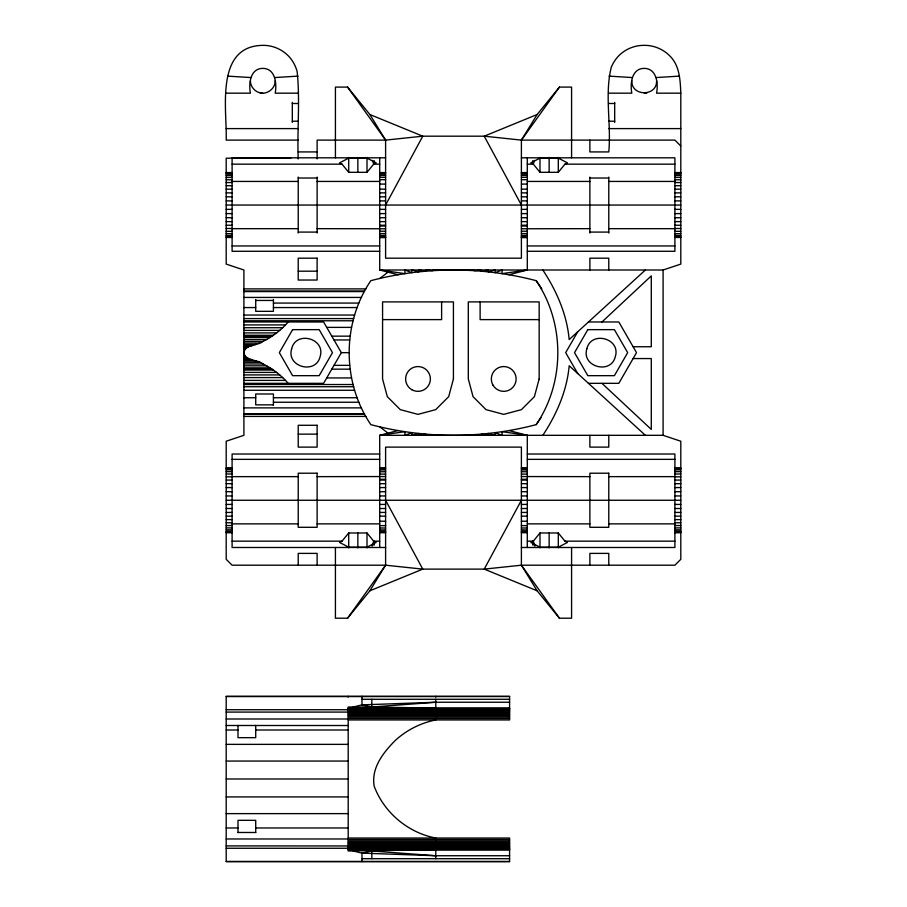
<?xml version="1.0" encoding="UTF-8"?>
<svg xmlns="http://www.w3.org/2000/svg" width="907" height="907" viewBox="0 0 907 907"><rect width="100%" height="100%" fill="white"/><g stroke="black" fill="none" stroke-linecap="round" stroke-linejoin="round"><path stroke-width="1.36" d="M589.879 140.109L589.879 151.923L608.778 151.923C611.409 123.953 604.436 94.555 611.307 67.129C613.121 62.821 615.717 58.898 618.971 55.542C625.603 48.967 634.855 45.225 644.197 45.35C653.539 45.225 662.802 48.967 669.423 55.542C679.683 65.179 680.25 80.099 680.806 93.172L680.806 264.096L663.096 270.003L379.704 270.003L379.704 157.818M541.014 417.673L536.162 424.646C482.252 438.829 424.748 438.829 370.838 424.646C341.973 382.3 341.973 323.017 370.838 280.671C424.748 266.488 482.252 266.488 536.162 280.671L541.819 288.8M372.505 160.426L373.673 164.156L376.156 162.863L367.006 158.124L348.707 158.124L339.547 162.863L342.03 164.156L348.707 172.319L367.006 172.319L373.673 164.156L373.888 161.367M532.999 545.334L533.327 541.162L539.994 532.987L558.293 532.987L564.97 541.162L567.453 542.443L558.293 547.182L539.994 547.182L530.844 542.443L533.327 541.162L534.881 546.127M298.222 140.109L226.194 140.109C227.238 110.495 214.415 46.03 262.803 45.35C273.71 45.169 284.469 50.384 291.09 59.057C293.868 62.81 295.92 67.039 297.145 71.551C300.172 100.45 297.054 129.871 298.222 158.906M226.194 93.172L250.4 93.172C248.631 83.75 250.162 68.422 262.803 68.376C275.433 68.422 276.964 83.75 275.195 93.172L298.222 93.172M275.195 80.78C275.32 88.501 267.69 94.26 260.264 93.172M288.188 321.974C281.227 330.001 272.656 336.599 263.155 341.338C257.554 346.134 245.253 343.866 243.904 352.653C245.253 361.451 257.554 359.172 263.155 363.979C272.656 368.718 281.227 375.317 288.188 383.332M608.778 93.172L631.805 93.172C630.036 83.75 631.567 68.422 644.197 68.376C656.838 68.422 658.369 83.75 656.6 93.172L680.806 93.172M656.6 80.78C657.201 96.698 631.204 96.698 631.805 80.78M372.119 546.127L373.673 541.162L367.006 532.987L348.707 532.987L342.03 541.162L339.547 542.443L348.707 547.182L367.006 547.182L376.156 542.443L373.673 541.162L374.001 545.334M533.112 161.367L533.327 164.156L530.844 162.863L539.994 158.124L558.293 158.124L567.453 162.863L564.97 164.156L558.293 172.319L539.994 172.319L533.327 164.156L534.495 160.426M385.6 205.05L422.764 136.186L484.236 136.186L521.4 140.109L674.899 140.109L680.806 146.016M521.4 500.256L484.236 569.12L422.764 569.12L385.6 565.197L232.101 565.197L226.194 559.302L226.194 441.221L243.904 435.315L243.904 270.003L226.194 264.096L226.194 158.203L291.136 157.818M243.904 321.974L323.606 321.974L341.327 352.653L323.606 383.332L243.904 383.332M577.736 331.758L565.673 352.653L577.736 373.548M542.84 435.315C556.603 414.408 566.932 390.872 569.177 365.736L645.387 435.315M536.162 424.646C565.027 382.3 565.027 323.017 536.162 280.671M335.42 157.818L335.42 87.095L347.562 87.095L369.875 114.52L385.6 140.109L385.6 258.189L521.4 258.189L521.4 140.109L537.125 114.52L559.438 87.095L571.58 87.095L571.58 157.818M335.42 547.488L335.42 618.211L347.562 618.211L369.875 590.797L385.6 565.197L385.6 447.117L521.4 447.117L521.4 565.197L537.125 590.797L559.438 618.211L571.58 618.211L571.58 547.488M559.438 87.095L521.4 140.109M347.562 618.211L385.6 565.197M601.953 321.974L651.283 275.898L651.283 346.746L633.12 346.746M645.387 270.003L569.177 339.581C566.932 314.446 556.603 290.898 542.84 270.003M379.704 278.54L388.015 272.157M537.125 114.52L484.236 136.186L521.4 205.05M369.875 590.797L422.764 569.12L385.6 500.256M508.94 274.753L527.296 270.003L527.296 157.818M398.06 430.553L379.704 435.315L379.704 547.488M527.296 270.003L502.07 273.642L502.07 270.003L495.177 272.678L495.177 270.003L488.261 271.862L488.261 270.003L481.322 271.193L481.322 270.003L474.384 270.671L474.384 270.003L467.422 270.003M317.121 158.906L317.121 140.109L385.6 140.109L422.764 136.186L369.875 114.52M439.578 435.315L432.616 435.315L432.616 434.646L425.678 435.315L425.678 434.124L418.739 435.315L418.739 433.455L411.823 435.315L411.823 432.639L404.93 435.315L404.93 431.664L379.704 435.315L663.096 435.315L680.806 441.221L680.806 559.302L674.899 565.197L521.4 565.197L484.236 569.12L537.125 590.797M509.587 702.245L435.791 702.245L371.813 707.007L348.197 707.007L348.197 850.981L435.791 849.836M274.776 77.56L297.995 76.12M656.18 77.56L679.388 76.12M435.791 702.245L361.984 704.875L353.129 707.007L353.129 708.14M644.197 93.172L646.736 93.172M292.315 103.5L298.222 103.5M608.778 103.5L614.685 103.5M292.315 121.221L298.222 121.221M608.778 121.221L614.685 121.221M226.194 128.601L298.222 128.601M608.778 128.601L680.806 128.601M298.222 151.923L317.121 151.923M385.6 157.818L232.101 157.818L232.101 251.284L379.704 251.284M521.4 157.818L674.899 157.818L674.899 251.284L527.296 251.284M232.101 164.156L342.03 164.156M373.673 164.156L379.704 164.156M527.296 164.156L533.327 164.156M564.97 164.156L674.899 164.156M226.194 172.579L232.101 172.579M379.704 172.579L385.6 172.579M521.4 172.579L527.296 172.579M674.899 172.579L680.806 172.579M226.194 173.044L232.101 173.044M379.704 173.01L385.6 173.01M521.4 173.01L527.296 173.01M674.899 173.044L680.806 173.044M226.194 174.019L232.101 174.019M379.704 173.951L385.6 173.951M521.4 173.951L527.296 173.951M674.899 174.019L680.806 174.019M379.704 175.391L385.6 175.391M521.4 175.391L527.296 175.391M226.194 175.47L232.101 175.47M674.899 175.47L680.806 175.47M379.704 177.307L385.6 177.307M521.4 177.307L527.296 177.307M226.194 177.409L232.101 177.409M674.899 177.409L680.806 177.409M298.222 178.021L317.121 178.021M589.879 178.021L608.778 178.021M379.704 179.677L385.6 179.677M521.4 179.677L527.296 179.677M226.194 179.779L232.101 179.779M674.899 179.779L680.806 179.779M232.101 181.434L298.222 181.434M317.121 181.434L379.704 181.434M527.296 181.434L589.879 181.434M608.778 181.434L674.899 181.434M226.194 182.556L232.101 182.556M674.899 182.556L680.806 182.556M379.704 184.087L385.6 184.087M521.4 184.087L527.296 184.087M226.194 185.697L232.101 185.697M674.899 185.697L680.806 185.697M226.194 189.155L232.101 189.155M379.704 189.155L385.6 189.155M521.4 189.155L527.296 189.155M674.899 189.155L680.806 189.155M226.194 192.874L232.101 192.874M379.704 192.874L385.6 192.874M521.4 192.874L527.296 192.874M674.899 192.874L680.806 192.874M226.194 196.808L232.101 196.808M379.704 196.808L385.6 196.808M521.4 196.808L527.296 196.808M674.899 196.808L680.806 196.808M226.194 200.889L232.101 200.889M379.704 200.889L385.6 200.889M521.4 200.889L527.296 200.889M674.899 200.889L680.806 200.889M226.194 205.05L680.806 205.05M226.194 209.358L232.101 209.358M379.704 209.358L385.6 209.358M521.4 209.358L527.296 209.358M674.899 209.358L680.806 209.358M226.194 213.61L232.101 213.61M379.704 213.61L385.6 213.61M521.4 213.61L527.296 213.61M674.899 213.61L680.806 213.61M226.194 217.725L232.101 217.725M379.704 217.725L385.6 217.725M521.4 217.725L527.296 217.725M674.899 217.725L680.806 217.725M226.194 221.625L232.101 221.625M379.704 221.625L385.6 221.625M521.4 221.625L527.296 221.625M674.899 221.625L680.806 221.625M226.194 225.242L232.101 225.242M379.704 225.242L385.6 225.242M521.4 225.242L527.296 225.242M674.899 225.242L680.806 225.242M379.704 226.013L385.6 226.013M521.4 226.013L527.296 226.013M226.194 228.485L232.101 228.485M674.899 228.485L680.806 228.485M232.101 228.666L298.222 228.666M317.121 228.666L385.6 228.768M589.879 228.666L521.4 228.768M608.778 228.666L674.899 228.666M226.194 231.319L232.101 231.319M379.704 231.206L385.6 231.206M521.4 231.206L527.296 231.206M674.899 231.319L680.806 231.319M298.222 232.09L317.121 232.09M589.879 232.09L608.778 232.09M379.704 233.564L385.6 233.564M521.4 233.564L527.296 233.564M226.194 233.666L232.101 233.666M674.899 233.666L680.806 233.666M226.194 235.491L232.101 235.491M379.704 235.401L385.6 235.401M521.4 235.401L527.296 235.401M674.899 235.491L680.806 235.491M226.194 236.75L232.101 236.75M379.704 236.682L385.6 236.682M521.4 236.682L527.296 236.682M674.899 236.75L680.806 236.75M379.704 237.396L385.6 237.396M521.4 237.396L527.296 237.396M226.194 237.453L232.101 237.453M379.704 237.532L385.6 237.532M521.4 237.532L527.296 237.532M674.899 237.453L680.806 237.453M232.101 245.956L379.704 245.956M527.296 245.956L674.899 245.956M298.222 271.182L317.121 271.182M243.904 288.891L365.918 288.891M243.904 291.068L364.546 291.068M243.904 291.578L364.308 291.578M243.904 297.439L361.53 297.439M255.717 300.455L273.426 300.455M273.426 303.074L358.866 303.074M243.904 307.564L255.717 307.564M273.426 307.564L357.256 307.564M243.904 315.046L354.58 315.046M243.904 318.584L353.696 318.584M382.573 319.615L441.618 319.615L441.618 301.906M539.155 319.615L480.12 319.615L480.12 301.906M243.904 320.772L353.14 320.772M588.462 321.974L618.812 321.974L636.521 352.653L618.812 383.332L588.462 383.332M243.904 324.921L285.501 324.921M326.724 327.382L351.485 327.382M243.904 327.722L282.678 327.722M243.904 330.386L279.719 330.386M243.904 332.903L276.635 332.903M243.904 335.261L273.426 335.261M331.792 336.157L350.181 336.157M243.904 337.449L270.105 337.449M243.904 339.479L266.681 339.479M333.991 339.955L349.626 339.955M243.904 341.338L263.155 341.338M243.904 343.016L259.549 343.016M243.904 344.513L255.865 344.513M243.904 345.828L252.101 345.828M243.904 346.95L248.28 346.95M246.863 347.54L243.904 347.54L243.904 348.481L245.638 348.481M243.904 349.705L244.697 349.705M341.327 352.653L349.002 352.653M243.904 355.612L244.697 355.612M243.904 356.825L245.638 356.825M243.904 357.766L246.863 357.766M243.904 358.356L248.28 358.356M633.12 358.56L651.283 358.56L651.283 429.408L601.953 383.332M243.904 359.489L252.101 359.489M243.904 360.793L255.865 360.793M243.904 362.29L259.549 362.29M243.904 363.979L263.155 363.979M333.991 365.351L349.626 365.351M243.904 365.827L266.681 365.827M243.904 367.857L270.105 367.857M243.904 369.16L272.021 369.138M331.792 369.16L350.181 369.16M243.904 370.056L273.426 370.056M243.904 372.414L276.635 372.414M243.904 374.92L279.719 374.92M243.904 377.584L282.678 377.584M326.724 377.936L351.485 377.936M243.904 380.396L285.501 380.396M243.904 384.534L353.14 384.534M243.904 386.733L353.696 386.733M243.904 390.271L354.58 390.271M243.904 397.742L255.717 397.742M273.426 397.742L357.256 397.742M273.426 402.243L358.866 402.243M273.426 404.851L255.717 404.851L255.717 393.989L273.426 393.989L273.426 405.316M243.904 407.878L361.53 407.878M243.904 413.739L364.308 413.739M243.904 414.25L364.546 414.25M243.904 416.415L365.918 416.415M298.222 434.136L317.121 434.136M379.704 454.022L232.101 454.022L232.101 547.488L385.6 547.488M527.296 454.022L674.899 454.022L674.899 547.488L521.4 547.488M232.101 459.35L379.704 459.35M527.296 459.35L674.899 459.35M226.194 467.865L232.101 467.865M379.704 467.785L385.6 467.785M521.4 467.785L527.296 467.785M674.899 467.865L680.806 467.865M226.194 468.556L232.101 468.556M379.704 468.624L385.6 468.624M521.4 468.624L527.296 468.624M674.899 468.556L680.806 468.556M226.194 469.826L232.101 469.826M379.704 469.917L385.6 469.917M521.4 469.917L527.296 469.917M674.899 469.826L680.806 469.826M226.194 471.651L232.101 471.651M674.899 471.651L680.806 471.651M379.704 471.753L385.6 471.753M521.4 471.753L527.296 471.753M226.194 473.998L232.101 473.998M379.704 474.1L385.6 474.1M521.4 474.1L527.296 474.1M674.899 473.998L680.806 473.998M385.6 476.549L317.121 476.64M521.4 476.549L589.879 476.64M232.101 476.64L298.222 476.64M608.778 476.64L674.899 476.64M226.194 476.821L232.101 476.821M674.899 476.821L680.806 476.821M379.704 479.293L385.6 479.293M521.4 479.293L527.296 479.293M226.194 480.075L232.101 480.075M379.704 480.075L385.6 480.075M521.4 480.075L527.296 480.075M674.899 480.075L680.806 480.075M226.194 483.68L232.101 483.68M379.704 483.68L385.6 483.68M521.4 483.68L527.296 483.68M674.899 483.68L680.806 483.68M226.194 487.581L232.101 487.581M379.704 487.581L385.6 487.581M521.4 487.581L527.296 487.581M674.899 487.581L680.806 487.581M226.194 491.696L232.101 491.696M379.704 491.696L385.6 491.696M521.4 491.696L527.296 491.696M674.899 491.696L680.806 491.696M226.194 495.948L232.101 495.948M379.704 495.948L385.6 495.948M521.4 495.948L527.296 495.948M674.899 495.948L680.806 495.948M226.194 500.256L680.806 500.256M226.194 504.428L232.101 504.428M379.704 504.428L385.6 504.428M521.4 504.428L527.296 504.428M674.899 504.428L680.806 504.428M226.194 508.51L232.101 508.51M379.704 508.51L385.6 508.51M521.4 508.51L527.296 508.51M674.899 508.51L680.806 508.51M226.194 512.432L232.101 512.432M379.704 512.432L385.6 512.432M521.4 512.432L527.296 512.432M674.899 512.432L680.806 512.432M226.194 516.151L232.101 516.151M379.704 516.151L385.6 516.151M521.4 516.151L527.296 516.151M674.899 516.151L680.806 516.151M226.194 519.609L232.101 519.609M674.899 519.609L680.806 519.609M379.704 521.219L385.6 521.219M521.4 521.219L527.296 521.219M226.194 522.761L232.101 522.761M674.899 522.761L680.806 522.761M232.101 523.872L298.222 523.872M317.121 523.872L379.704 523.872M527.296 523.872L589.879 523.872M608.778 523.872L674.899 523.872M226.194 525.538L232.101 525.538M674.899 525.538L680.806 525.538M379.704 525.629L385.6 525.629M521.4 525.629L527.296 525.629M226.194 527.908L232.101 527.908M379.704 527.999L385.6 527.999M521.4 527.999L527.296 527.999M674.899 527.908L680.806 527.908M226.194 529.835L232.101 529.835M674.899 529.835L680.806 529.835M379.704 529.926L385.6 529.926M521.4 529.926L527.296 529.926M226.194 531.298L232.101 531.298M379.704 531.366L385.6 531.366M521.4 531.366L527.296 531.366M674.899 531.298L680.806 531.298M226.194 532.262L232.101 532.262M379.704 532.307L385.6 532.307M521.4 532.307L527.296 532.307M674.899 532.262L680.806 532.262M226.194 532.726L232.101 532.726M379.704 532.726L385.6 532.726M521.4 532.726L527.296 532.726M674.899 532.726L680.806 532.726M232.101 541.162L342.03 541.162M373.673 541.162L379.704 541.162M527.296 541.162L533.327 541.162M564.97 541.162L674.899 541.162M226.194 696.542L509.587 696.542M361.984 699.286L509.587 699.286M348.197 708.14L509.587 708.14M348.197 708.39L509.587 708.39M348.197 708.798L509.587 708.798M348.197 709.365L509.587 709.365M226.194 709.728L348.197 709.728M348.197 710.09L509.587 710.09M348.197 710.963L509.587 710.963M348.197 711.961L509.587 711.961M226.194 712.086L348.197 712.086M348.197 713.083L509.587 713.083M348.197 714.308L509.587 714.308M348.197 715.634L509.587 715.634M348.197 717.018L509.587 717.018M348.197 718.469L509.587 718.469M226.194 719.002L348.197 719.002M348.197 719.954L509.587 719.954L509.587 696.338L226.194 696.338L226.194 861.65L509.587 861.65L509.587 838.034L348.197 838.034M226.194 725.498L348.197 725.521M226.194 730.01L237.997 730.01M255.717 730.01L348.197 730.01M226.194 744.364L348.197 744.364M226.194 761.064L348.197 761.064M226.194 778.988L348.197 778.988M226.194 796.924L348.197 796.924M226.194 813.624L348.197 813.624M226.194 827.978L237.997 827.978M255.717 827.978L348.197 827.978M237.997 832.479L255.717 832.479M226.194 838.975L348.197 838.975M348.197 839.519L509.587 839.519M348.197 840.97L509.587 840.97M348.197 842.354L509.587 842.354M348.197 843.68L509.587 843.68M348.197 844.905L509.587 844.905M226.194 845.902L509.587 846.027M348.197 847.025L509.587 847.025M348.197 847.898L509.587 847.898M226.194 848.26L348.197 848.26M348.197 848.623L509.587 848.623M348.197 849.19L509.587 849.19M348.197 849.598L509.587 849.598M348.197 849.836L509.587 849.836M353.129 849.836L353.129 850.981L361.984 853.113L435.791 855.743L509.587 855.743M361.984 858.702L509.587 858.702M226.194 861.446L509.587 861.446M243.904 336.157L272.021 336.168M435.791 708.14L371.813 707.007L361.984 704.875L361.984 696.338M609.005 76.12L632.224 77.56M227.612 76.12L250.82 77.56M435.791 855.743L371.813 850.981L361.984 853.113L361.984 861.65M262.803 93.172C256.159 93.217 250.355 87.412 250.4 80.78M527.296 547.488L527.296 435.315L502.07 431.664L502.07 435.315L495.177 432.639L495.177 435.315L488.261 433.455L488.261 435.315L481.322 434.124L481.322 435.315L474.384 434.646L474.384 435.315L467.422 435.315M398.06 274.753L379.704 270.003L404.93 273.642L404.93 270.003L411.823 272.678L411.823 270.003L418.739 271.862L418.739 270.003L425.678 271.193L425.678 270.003L432.616 270.671L432.616 270.003L439.578 270.003M508.94 430.553L527.296 435.315M379.704 426.778L388.015 433.161M385.6 140.109L347.562 87.095M521.4 565.197L559.438 618.211M663.096 270.003L663.096 435.315M614.685 102.321L614.685 122.4M608.778 177.092L608.778 233.02M608.778 270.003L608.778 258.189L589.879 258.189L589.879 270.003M608.778 435.315L608.778 447.117L589.879 447.117L589.879 435.315M608.778 565.197L608.778 553.395L589.879 553.395L589.879 565.197M589.879 177.092L589.879 233.02M558.293 157.455L558.293 172.319M558.293 532.987L558.293 547.851M549.143 157.455L549.143 172.319M549.143 532.987L549.143 547.851M539.994 157.455L539.994 172.319M539.994 532.987L539.994 547.851M435.791 696.338L435.791 697.143M435.791 699.286L435.791 719.954C420.78 722.902 406.676 730.033 395.395 740.361C383.332 752.436 370.963 768.059 374.194 786.256C384.046 812.604 408.139 832.853 435.791 838.034L435.791 858.702M371.813 699.286L371.813 708.14M371.813 849.836L371.813 858.702M367.006 157.455L367.006 172.319M367.006 532.987L367.006 547.851M357.857 157.455L357.857 172.319M357.857 532.987L357.857 547.851M348.707 157.455L348.707 172.319M348.707 532.987L348.707 547.851M348.197 696.338L348.197 697.143M317.121 177.092L317.121 233.02M317.121 565.197L317.121 553.395L298.222 553.395L298.222 565.197M298.222 177.092L298.222 233.02M292.315 102.321L292.315 122.4M273.426 299.514L273.426 311.328L255.717 311.328L255.717 299.514M255.717 725.407L255.717 737.663L237.997 737.663L237.997 725.407M255.717 832.581L255.717 820.325L237.997 820.325L237.997 832.581M374.285 161.163L374.137 163.906L374.308 161.129M532.863 541.4L532.715 544.155L532.863 541.4M291.646 348.832C286.045 366.961 315.942 374.976 320.16 356.474C325.76 338.345 295.852 330.341 291.646 348.832M586.84 348.832C581.24 366.961 611.148 374.976 615.354 356.474C620.955 338.345 591.058 330.341 586.84 348.832M453.421 378.956L448.682 396.665L435.711 409.635L418.002 414.374L400.282 409.635L387.323 396.665L382.573 378.956L382.573 301.906L453.421 301.906L453.421 378.956M539.155 378.956L534.404 396.665L521.446 409.635L503.736 414.374L486.016 409.635L473.057 396.665L468.307 378.956L468.307 301.906L539.155 301.906L539.155 378.956M292.61 329.649L279.333 352.653L292.61 375.668L319.185 375.668L332.472 352.653L319.185 329.649L292.61 329.649M587.815 329.649L574.528 352.653L587.815 375.668L614.39 375.668L627.667 352.653L614.39 329.649L587.815 329.649M317.121 258.189L298.222 258.189L298.222 280.036L317.121 280.036L317.121 258.189M317.121 425.281L298.222 425.281L298.222 447.117L317.121 447.117L317.121 425.281M317.121 473.216L298.222 473.216L298.222 527.296L317.121 527.296L317.121 473.216M608.778 473.216L589.879 473.216L589.879 527.296L608.778 527.296L608.778 473.216M532.863 163.906L532.692 161.129L532.863 163.906M374.308 544.177L374.137 541.4L374.285 544.155M493 385.158A12.403 12.403 0 0 0 514.473 385.158A12.403 12.403 0 0 0 503.736 366.553A12.403 12.403 0 0 0 493 385.158M411.801 389.693A12.403 12.403 0 0 0 430.394 378.956A12.403 12.403 0 0 0 411.801 368.219A12.403 12.403 0 0 0 411.801 389.693"/></g></svg>
